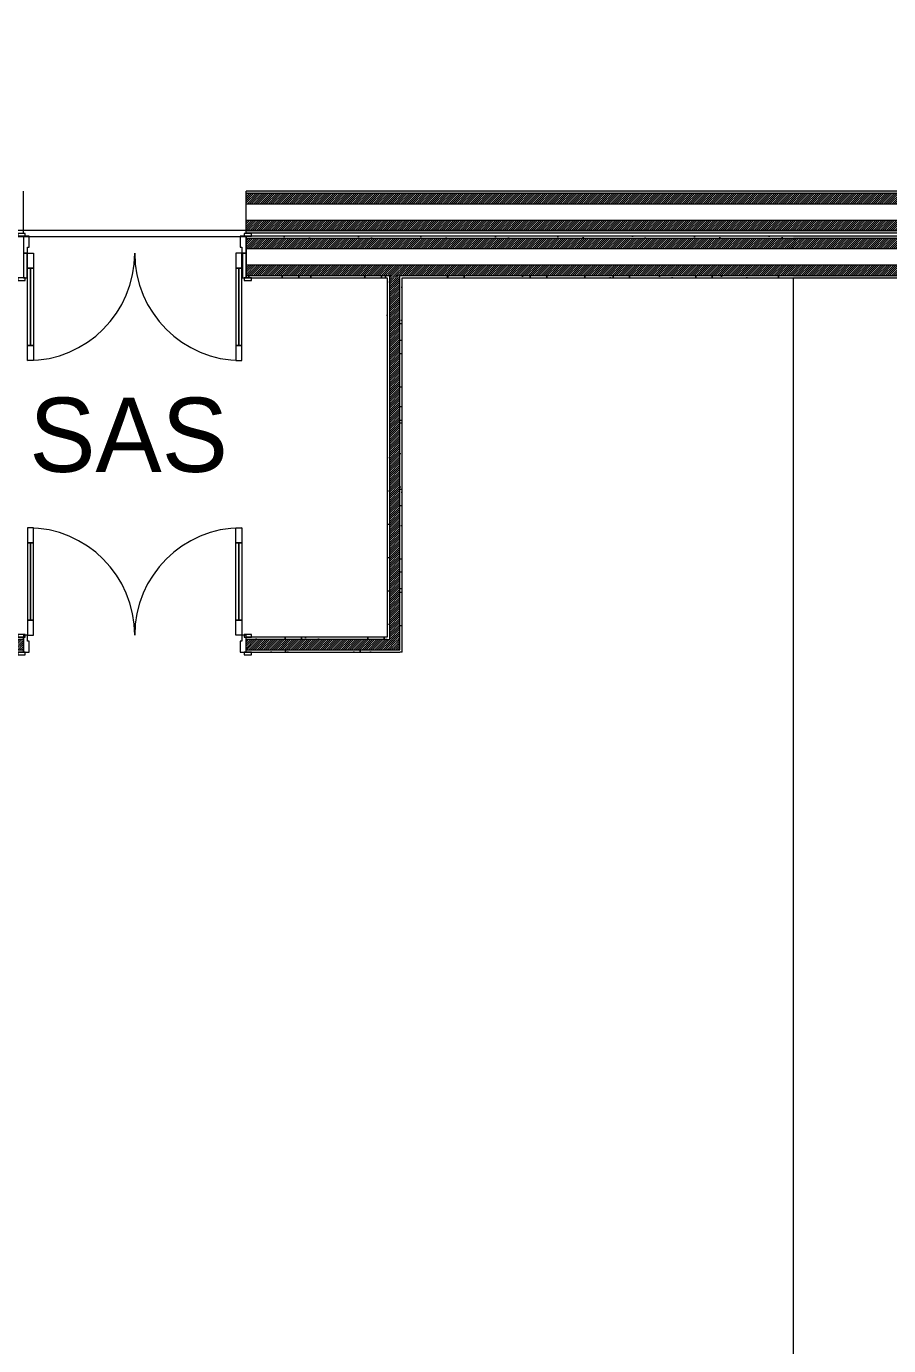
# Model space of a CAD drawing. Header units: millimetres. Extents: x 141848 to 1648660, y -821378 to -151356.
# Drawn here: x 391410 to 397217, y -195903 to -187022 of the extents above; entities that cross this region are included whole.
import ezdxf

# ---------------------------------------------------------------- set-up
doc = ezdxf.new("R2010")
doc.units = ezdxf.units.MM
doc.header["$MEASUREMENT"] = 0
doc.linetypes.add('Wipeout_Contour', pattern=[1000, 0, -1000])
for name, color, linetype in [('Cotations - 1_100', 7, 'Continuous'), ('Hachure', 7, 'Continuous'), ('Nouveau_0', 7, 'Continuous'), ('Portes ARCHICAD', 7, 'Continuous'), ('Sols_ Dalles', 7, 'Continuous'), ('Structure - Murs extérieurs', 7, 'Continuous')]:
    doc.layers.add(name, color=color, linetype=linetype)
doc.styles.add('STYLE_GENERE_1', font='')
doc.styles.add('STYLE_GENERE_2', font='')
doc.styles.get('STYLE_GENERE_1').set_extended_font_data('Agency FB')
doc.styles.get('STYLE_GENERE_2').set_extended_font_data('Arial')
doc.dimstyles.new('STYLE_GENERE__1', dxfattribs={"dimtxt": 250, "dimasz": 190, "dimexe": 1.25, "dimexo": 0.625, "dimgap": 0, "dimtad": 1, "dimlfac": 0.001, "dimtxsty": 'STYLE_GENERE_2', "dimblk": 'ARROWHEAD_6', "dimblk1": 'ARROWHEAD_6', "dimblk2": 'ARROWHEAD_6', "dimcen": 2.5, "dimse1": 1, "dimse2": 1, "dimclrd": 7, "dimclre": 7, "dimclrt": 7, "dimazin": 3, "dimtfac": 1, "dimtmove": 0, "dimatfit": 3})
pattern_1 = [(45, (0, 175), (-55.684659, 55.684659), [0, -52.5, 0, -78.75]), (110, (175, 175), (74.000794, 26.934086), [0, -38.5, 0, -66.5])]
pattern_2 = [(45, (0, 0), (-7.07106781, 7.07106781), [])]

# ---------------------------------------------------------------- blocks, each defined once
blk = doc.blocks.new('Porte double 25_3')
at = {"layer": 'Portes ARCHICAD', "color": 7, "linetype": 'Continuous', "lineweight": 5}
for p, q in [((-722, 722), (-722, 622)), ((-682, 722), (-722, 722)), ((-682, 622), (-682, 722)), ((682, 622), (682, 722)), ((682, 722), (722, 722)), ((722, 722), (722, 622)), ((-722, 622), (-682, 622)), ((-702, 622), (-702, 100)), ((722, 622), (682, 622)), ((702, 622), (702, 100)), ((-737, 184), (-787, 184)), ((-787, 184), (-787, 165)), ((-737, 165), (-737, 184)), ((787, 184), (737, 184)), ((737, 184), (737, 165)), ((787, 165), (787, 184)), ((-787, 165), (-737, 165)), ((-750, 165), (-787, 165)), ((-750, 165), (-787, 165)), ((-725, 165), (-750, 165)), ((-750, 165), (-750, 0)), ((-750, 150), (-750, 165)), ((-750, 150), (-750, 165)), ((-750, 80), (-750, 150)), ((-750, 80), (-750, 150)), ((-725, 0), (-725, 165)), ((-682, 100), (-722, 100)), ((-722, 100), (-722, 0)), ((-682, 0), (-682, 100)), ((682, 0), (682, 100)), ((682, 100), (722, 100)), ((722, 100), (722, 0)), ((750, 165), (725, 165)), ((725, 165), (725, 0)), ((737, 165), (787, 165)), ((750, 0), (750, 165)), ((750, 150), (750, 165)), ((750, 150), (750, 165)), ((750, 165), (787, 165)), ((750, 165), (787, 165)), ((750, 80), (750, 150)), ((750, 80), (750, 150)), ((-750, 0), (-750, 80)), ((-750, 0), (-750, 80)), ((-750, 0), (-725, 0)), ((-722, 0), (-750, 0)), ((-750, 0), (-750, -115)), ((-750, -30), (-750, 0)), ((-750, -30), (-750, 0)), ((-722, -40), (-722, 0)), ((-722, 0), (-682, 0)), ((722, 0), (682, 0)), ((750, 0), (722, 0)), ((722, 0), (722, -40)), ((725, 0), (750, 0)), ((750, 0), (750, 80)), ((750, 0), (750, 80)), ((750, -115), (750, 0)), ((750, -30), (750, 0)), ((750, -30), (750, 0)), ((-750, -100), (-750, -30)), ((-750, -100), (-750, -30)), ((-710, -40), (-722, -40)), ((-710, -115), (-710, -40)), ((722, -40), (710, -40)), ((710, -40), (710, -115)), ((750, -100), (750, -30)), ((750, -100), (750, -30)), ((-737, -115), (-787, -115)), ((-787, -115), (-787, -134)), ((-750, -115), (-787, -115)), ((-750, -115), (-787, -115)), ((-787, -134), (-737, -134)), ((-750, -115), (-750, -100)), ((-750, -115), (-750, -100)), ((-750, -115), (-710, -115)), ((-737, -134), (-737, -115)), ((710, -115), (750, -115)), ((787, -115), (737, -115)), ((737, -115), (737, -134)), ((737, -134), (787, -134)), ((750, -115), (750, -100)), ((750, -115), (750, -100)), ((750, -115), (787, -115)), ((750, -115), (787, -115)), ((787, -134), (787, -115))]:
    blk.add_line(p, q, dxfattribs=at)
at = {"layer": 'Portes ARCHICAD', "color": 7, "linetype": 'Continuous', "lineweight": 5, "flags": 128}
for points in [[(-722, 622), (-722, 100), (-702, 100), (-702, 622)], [(-702, 622), (-702, 100), (-682, 100), (-682, 622)], [(702, 622), (702, 100), (682, 100), (682, 622)], [(722, 622), (722, 100), (702, 100), (702, 622)]]:
    blk.add_lwpolyline(points, close=True, dxfattribs=at)
at = {"layer": 'Portes ARCHICAD', "color": 7, "linetype": 'Continuous', "lineweight": 5}
for centre, start, end in [((-722, 0), 0, 90), ((722, 0), 90, 180)]:
    blk.add_arc(centre, 722, start, end, dxfattribs=at)
blk = doc.blocks.new('Mur_181_2', base_point=(381560.2, -188434))
at = {"color": 254, "linetype": 'Wipeout_Contour', "lineweight": 0, "ltscale": 1749626.586343744}
blk.add_wipeout([(396575.1, -188434), (392889.9, -188434), (392889.9, -188449), (396575.1, -188449)], dxfattribs=at)
at = {"color": 254, "linetype": 'Wipeout_Contour', "lineweight": 0, "ltscale": 1746889.632322447}
blk.add_wipeout([(393840.6, -188714), (393855.6, -188714), (393855.6, -188699), (393840.6, -188699)], dxfattribs=at)
at = {"color": 254, "linetype": 'Wipeout_Contour', "lineweight": 0, "ltscale": 1751978.146628171}
blk.add_wipeout([(393940.6, -188714), (396575.1, -188714), (396575.1, -188699), (393940.6, -188699)], dxfattribs=at)
at = {"linetype": 'Continuous', "lineweight": 5, "true_color": 0x5f5f5f}
h = blk.add_hatch(dxfattribs=at)
h.set_pattern_fill('Enduit_0002', color=251, style=0, pattern_type=2)
h.set_pattern_definition(pattern_1)
h.paths.add_polyline_path([(396575.1, -188434), (392889.9, -188434), (392889.9, -188449), (396575.1, -188449)])
h = blk.add_hatch(dxfattribs=at)
h.set_pattern_fill('Enduit_0002', color=251, style=0, pattern_type=2)
h.set_pattern_definition(pattern_1)
h.paths.add_polyline_path([(393840.6, -188714), (393855.6, -188714), (393855.6, -188699), (393840.6, -188699)])
h = blk.add_hatch(dxfattribs=at)
h.set_pattern_fill('Enduit_0002', color=251, style=0, pattern_type=2)
h.set_pattern_definition(pattern_1)
h.paths.add_polyline_path([(393940.6, -188714), (396575.1, -188714), (396575.1, -188699), (393940.6, -188699)])
at = {"color": 254, "linetype": 'Wipeout_Contour', "lineweight": 0, "ltscale": 1749699.837150955}
blk.add_wipeout([(392889.9, -188519), (396575.1, -188519), (396575.1, -188449), (392889.9, -188449)], dxfattribs=at)
at = {"color": 254, "linetype": 'Wipeout_Contour', "lineweight": 0, "ltscale": 1745148.318507284}
blk.add_wipeout([(392889.9, -188699), (392889.9, -188714), (393840.6, -188714), (393840.6, -188699)], dxfattribs=at)
at = {"color": 254, "linetype": 'Wipeout_Contour', "lineweight": 0, "ltscale": 1747196.259704678}
blk.add_wipeout([(393925.6, -188714), (393940.6, -188714), (393940.6, -188699), (393925.6, -188699)], dxfattribs=at)
at = {"linetype": 'Continuous', "lineweight": 5, "true_color": 0x5f5f5f}
h = blk.add_hatch(dxfattribs=at)
h.set_pattern_fill('Briques_terre_cuite__int_94', color=251, style=0, pattern_type=2)
h.set_pattern_definition(pattern_2)
h.paths.add_polyline_path([(392889.9, -188519), (396575.1, -188519), (396575.1, -188449), (392889.9, -188449)])
h = blk.add_hatch(dxfattribs=at)
h.set_pattern_fill('Enduit_0002', color=251, style=0, pattern_type=2)
h.set_pattern_definition(pattern_1)
h.paths.add_polyline_path([(392889.9, -188699), (392889.9, -188714), (393840.6, -188714), (393840.6, -188699)])
h = blk.add_hatch(dxfattribs=at)
h.set_pattern_fill('Enduit_0002', color=251, style=0, pattern_type=2)
h.set_pattern_definition(pattern_1)
h.paths.add_polyline_path([(393925.6, -188714), (393940.6, -188714), (393940.6, -188699), (393925.6, -188699)])
at = {"color": 7, "linetype": 'Continuous', "lineweight": 5}
for p, q in [((392889.9, -188434), (392926.9, -188434)), ((392889.9, -188434), (392889.9, -188449)), ((396575.1, -188449), (392889.9, -188449))]:
    blk.add_line(p, q, dxfattribs=at)
at = {"color": 7, "linetype": 'Continuous', "lineweight": 5, "flags": 128}
blk.add_lwpolyline([(396575.1, -188434), (392889.9, -188434)], dxfattribs=at)
at = {"color": 254, "linetype": 'Wipeout_Contour', "lineweight": 0, "ltscale": 1749854.998213746}
blk.add_wipeout([(392889.9, -188629), (396575.1, -188629), (396575.1, -188519), (392889.9, -188519)], dxfattribs=at)
at = {"color": 7, "linetype": 'Continuous', "lineweight": 5}
for p, q in [((392889.9, -188449), (392889.9, -188519)), ((396575.1, -188519), (392889.9, -188519)), ((392889.9, -188519), (392889.9, -188549))]:
    blk.add_line(p, q, dxfattribs=at)
at = {"color": 254, "linetype": 'Wipeout_Contour', "lineweight": 0, "ltscale": 1751877.857013693}
blk.add_wipeout([(393925.6, -188699), (396575.1, -188699), (396575.1, -188629), (393925.6, -188629)], dxfattribs=at)
at = {"linetype": 'Continuous', "lineweight": 5, "true_color": 0x5f5f5f}
h = blk.add_hatch(dxfattribs=at)
h.set_pattern_fill('Briques_terre_cuite__int_94', color=251, style=0, pattern_type=2)
h.set_pattern_definition(pattern_2)
h.paths.add_polyline_path([(393925.6, -188699), (396575.1, -188699), (396575.1, -188629), (393925.6, -188629)])
at = {"color": 254, "linetype": 'Wipeout_Contour', "lineweight": 0, "ltscale": 1746969.506582074}
blk.add_wipeout([(393855.6, -188699), (393925.6, -188699), (393925.6, -188629), (393855.6, -188629)], dxfattribs=at)
at = {"linetype": 'Continuous', "lineweight": 5, "true_color": 0x5f5f5f}
h = blk.add_hatch(dxfattribs=at)
h.set_pattern_fill('Briques_terre_cuite__int_94', color=251, style=0, pattern_type=2)
h.set_pattern_definition(pattern_2)
h.paths.add_polyline_path([(393855.6, -188699), (393925.6, -188699), (393925.6, -188629), (393855.6, -188629)])
at = {"color": 7, "linetype": 'Continuous', "lineweight": 5}
for p, q in [((396575.1, -188629), (393925.6, -188629)), ((393925.6, -188714), (393925.6, -188699)), ((393925.6, -188699), (396575.1, -188699))]:
    blk.add_line(p, q, dxfattribs=at)
at = {"color": 7, "linetype": 'Continuous', "lineweight": 5, "flags": 128}
blk.add_lwpolyline([(393940.6, -188714), (396575.1, -188714)], dxfattribs=at)
at = {"color": 254, "linetype": 'Wipeout_Contour', "lineweight": 0, "ltscale": 1745101.855719497}
blk.add_wipeout([(392889.9, -188699), (393855.6, -188699), (393855.6, -188629), (392889.9, -188629)], dxfattribs=at)
at = {"linetype": 'Continuous', "lineweight": 5, "true_color": 0x5f5f5f}
h = blk.add_hatch(dxfattribs=at)
h.set_pattern_fill('Briques_terre_cuite__int_94', color=251, style=0, pattern_type=2)
h.set_pattern_definition(pattern_2)
h.paths.add_polyline_path([(392889.9, -188699), (393855.6, -188699), (393855.6, -188629), (392889.9, -188629)])
at = {"color": 7, "linetype": 'Continuous', "lineweight": 5}
for p, q in [((392889.9, -188549), (392889.9, -188629)), ((393855.6, -188629), (392889.9, -188629)), ((392889.9, -188629), (392889.9, -188699)), ((393925.6, -188629), (393855.6, -188629)), ((392889.9, -188699), (393855.6, -188699)), ((392889.9, -188699), (392889.9, -188714)), ((392889.9, -188714), (392926.9, -188714)), ((393855.6, -188699), (393855.6, -188714))]:
    blk.add_line(p, q, dxfattribs=at)
at = {"color": 7, "linetype": 'Continuous', "lineweight": 5, "flags": 128}
blk.add_lwpolyline([(392889.9, -188714), (393840.6, -188714)], dxfattribs=at)
at = {"layer": 'Portes ARCHICAD', "color": 7, "linetype": 'Continuous', "lineweight": 5, "zscale": 1000, "rotation": 180}
blk.add_blockref('Porte double 25_3', (392139.9, -188549), dxfattribs=at)
blk = doc.blocks.new('Ouverture porte simple')
at = {"layer": 'Portes ARCHICAD', "color": 7, "linetype": 'Continuous', "lineweight": 5}
for p, q in [((-750, -15), (-750, 0)), ((750, -15), (750, 0)), ((-750, -85), (-750, -15)), ((-750, -195), (-750, -85)), ((750, -85), (750, -15)), ((750, -195), (750, -85)), ((-750, -265), (-750, -195)), ((-750, -280), (-750, -265)), ((750, -265), (750, -195)), ((750, -280), (750, -265))]:
    blk.add_line(p, q, dxfattribs=at)
blk = doc.blocks.new('Mur_251_2', base_point=(404275.6, -188410.6))
at = {"color": 254, "linetype": 'Wipeout_Contour', "lineweight": 0, "ltscale": 1763043.034191722}
blk.add_wipeout([(392889.9, -188145.6), (404275.6, -188145.6), (404275.6, -188130.6), (392889.9, -188130.6)], dxfattribs=at)
at = {"color": 254, "linetype": 'Wipeout_Contour', "lineweight": 0, "ltscale": 1763495.81587393}
blk.add_wipeout([(404275.6, -188395.6), (392889.9, -188395.6), (392889.9, -188410.6), (404275.6, -188410.6)], dxfattribs=at)
at = {"linetype": 'Continuous', "lineweight": 5, "true_color": 0x5f5f5f}
h = blk.add_hatch(dxfattribs=at)
h.set_pattern_fill('Enduit_0002', color=251, style=0, pattern_type=2)
h.set_pattern_definition(pattern_1)
h.paths.add_polyline_path([(392889.9, -188145.6), (404275.6, -188145.6), (404275.6, -188130.6), (392889.9, -188130.6)])
h = blk.add_hatch(dxfattribs=at)
h.set_pattern_fill('Enduit_0002', color=251, style=0, pattern_type=2)
h.set_pattern_definition(pattern_1)
h.paths.add_polyline_path([(404275.6, -188395.6), (392889.9, -188395.6), (392889.9, -188410.6), (404275.6, -188410.6)])
at = {"color": 254, "linetype": 'Wipeout_Contour', "lineweight": 0, "ltscale": 1763423.169252487}
blk.add_wipeout([(392889.9, -188395.6), (404275.6, -188395.6), (404275.6, -188325.6), (392889.9, -188325.6)], dxfattribs=at)
at = {"linetype": 'Continuous', "lineweight": 5, "true_color": 0x5f5f5f}
h = blk.add_hatch(dxfattribs=at)
h.set_pattern_fill('Briques_terre_cuite__int_94', color=251, style=0, pattern_type=2)
h.set_pattern_definition(pattern_2)
h.paths.add_polyline_path([(392889.9, -188395.6), (404275.6, -188395.6), (404275.6, -188325.6), (392889.9, -188325.6)])
at = {"color": 7, "linetype": 'Continuous', "lineweight": 5}
for p, q in [((392889.9, -188395.6), (404275.6, -188395.6)), ((392889.9, -188410.6), (392889.9, -188395.6))]:
    blk.add_line(p, q, dxfattribs=at)
at = {"color": 7, "linetype": 'Continuous', "lineweight": 5, "flags": 128}
blk.add_lwpolyline([(392889.9, -188410.6), (404275.6, -188410.6)], dxfattribs=at)
at = {"color": 254, "linetype": 'Wipeout_Contour', "lineweight": 0, "ltscale": 1763269.371005628}
blk.add_wipeout([(392889.9, -188325.6), (404275.6, -188325.6), (404275.6, -188215.6), (392889.9, -188215.6)], dxfattribs=at)
at = {"color": 7, "linetype": 'Continuous', "lineweight": 5}
for p, q in [((392889.9, -188325.6), (404275.6, -188325.6)), ((392889.9, -188395.6), (392889.9, -188325.6))]:
    blk.add_line(p, q, dxfattribs=at)
at = {"color": 254, "linetype": 'Wipeout_Contour', "lineweight": 0, "ltscale": 1763115.619426738}
blk.add_wipeout([(392889.9, -188215.6), (404275.6, -188215.6), (404275.6, -188145.6), (392889.9, -188145.6)], dxfattribs=at)
at = {"linetype": 'Continuous', "lineweight": 5, "true_color": 0x5f5f5f}
h = blk.add_hatch(dxfattribs=at)
h.set_pattern_fill('Briques_terre_cuite__int_94', color=251, style=0, pattern_type=2)
h.set_pattern_definition(pattern_2)
h.paths.add_polyline_path([(392889.9, -188215.6), (404275.6, -188215.6), (404275.6, -188145.6), (392889.9, -188145.6)])
at = {"color": 7, "linetype": 'Continuous', "lineweight": 5}
for p, q in [((392889.9, -188145.6), (392889.9, -188130.6)), ((404275.6, -188145.6), (392889.9, -188145.6)), ((392889.9, -188215.6), (392889.9, -188145.6)), ((392889.9, -188215.6), (404275.6, -188215.6)), ((392889.9, -188325.6), (392889.9, -188215.6))]:
    blk.add_line(p, q, dxfattribs=at)
at = {"color": 7, "linetype": 'Continuous', "lineweight": 5, "flags": 128}
blk.add_lwpolyline([(404275.6, -188130.6), (392889.9, -188130.6)], dxfattribs=at)
at = {"layer": 'Portes ARCHICAD', "color": 7, "linetype": 'Continuous', "lineweight": 5, "zscale": 1000}
blk.add_blockref('Ouverture porte simple', (392139.9, -188130.6), dxfattribs=at)
blk = doc.blocks.new('Mur_293_2', base_point=(393925.6, -191219.3))
at = {"color": 254, "linetype": 'Wipeout_Contour', "lineweight": 0, "ltscale": 1747042.945517685}
blk.add_wipeout([(393855.6, -188714), (393925.6, -188714), (393925.6, -188699), (393855.6, -188699)], dxfattribs=at).dxf.layer = 'Structure - Murs extérieurs'
at = {"color": 254, "linetype": 'Wipeout_Contour', "lineweight": 0, "ltscale": 1313337.756743934}
blk.add_wipeout([(393840.6, -191149.3), (393855.6, -191149.3), (393840.6, -191134.3)], dxfattribs=at).dxf.layer = 'Structure - Murs extérieurs'
at = {"color": 254, "linetype": 'Wipeout_Contour', "lineweight": 0, "ltscale": 1313678.510261722}
blk.add_wipeout([(393925.6, -191234.3), (393940.6, -191234.3), (393925.6, -191219.3)], dxfattribs=at).dxf.layer = 'Structure - Murs extérieurs'
at = {"layer": 'Structure - Murs extérieurs', "linetype": 'Continuous', "lineweight": 5, "true_color": 0x5f5f5f}
h = blk.add_hatch(dxfattribs=at)
h.set_pattern_fill('Briques_terre_cuite__int_94', color=251, style=0, pattern_type=2)
h.set_pattern_definition(pattern_2)
h.paths.add_polyline_path([(393855.6, -188714), (393925.6, -188714), (393925.6, -188699), (393855.6, -188699)])
h = blk.add_hatch(dxfattribs=at)
h.set_pattern_fill('Enduit_0002', color=251, style=0, pattern_type=2)
h.set_pattern_definition(pattern_1)
h.paths.add_polyline_path([(393840.6, -191149.3), (393855.6, -191149.3), (393840.6, -191134.3)])
h = blk.add_hatch(dxfattribs=at)
h.set_pattern_fill('Enduit_0002', color=251, style=0, pattern_type=2)
h.set_pattern_definition(pattern_1)
h.paths.add_polyline_path([(393925.6, -191234.3), (393940.6, -191234.3), (393925.6, -191219.3)])
at = {"color": 254, "linetype": 'Wipeout_Contour', "lineweight": 0, "ltscale": 1313495.403427586}
blk.add_wipeout([(393855.6, -191219.3), (393925.6, -191219.3), (393855.6, -191149.3)], dxfattribs=at).dxf.layer = 'Structure - Murs extérieurs'
at = {"layer": 'Structure - Murs extérieurs', "linetype": 'Continuous', "lineweight": 5, "true_color": 0x5f5f5f}
h = blk.add_hatch(dxfattribs=at)
h.set_pattern_fill('Briques_terre_cuite__int_94', color=251, style=0, pattern_type=2)
h.set_pattern_definition(pattern_2)
h.paths.add_polyline_path([(393855.6, -191219.3), (393925.6, -191219.3), (393855.6, -191149.3)])
at = {"color": 254, "linetype": 'Wipeout_Contour', "lineweight": 0, "ltscale": 1313343.36596334}
blk.add_wipeout([(393840.6, -191134.3), (393855.6, -191149.3), (393855.6, -191134.3)], dxfattribs=at).dxf.layer = 'Structure - Murs extérieurs'
at = {"color": 254, "linetype": 'Wipeout_Contour', "lineweight": 0, "ltscale": 1313684.117637944}
blk.add_wipeout([(393925.6, -191219.3), (393940.6, -191234.3), (393940.6, -191219.3)], dxfattribs=at).dxf.layer = 'Structure - Murs extérieurs'
at = {"layer": 'Structure - Murs extérieurs', "linetype": 'Continuous', "lineweight": 5, "true_color": 0x5f5f5f}
h = blk.add_hatch(dxfattribs=at)
h.set_pattern_fill('Enduit_0002', color=251, style=0, pattern_type=2)
h.set_pattern_definition(pattern_1)
h.paths.add_polyline_path([(393840.6, -191134.3), (393855.6, -191149.3), (393855.6, -191134.3)])
h = blk.add_hatch(dxfattribs=at)
h.set_pattern_fill('Enduit_0002', color=251, style=0, pattern_type=2)
h.set_pattern_definition(pattern_1)
h.paths.add_polyline_path([(393925.6, -191219.3), (393940.6, -191234.3), (393940.6, -191219.3)])
at = {"color": 254, "linetype": 'Wipeout_Contour', "lineweight": 0, "ltscale": 1749005.124810088}
blk.add_wipeout([(393855.6, -191134.3), (393855.6, -188714), (393840.6, -188714), (393840.6, -191134.3)], dxfattribs=at).dxf.layer = 'Structure - Murs extérieurs'
at = {"color": 254, "linetype": 'Wipeout_Contour', "lineweight": 0, "ltscale": 1749385.604623893}
blk.add_wipeout([(393940.6, -191219.3), (393940.6, -188714), (393925.6, -188714), (393925.6, -191219.3)], dxfattribs=at).dxf.layer = 'Structure - Murs extérieurs'
at = {"layer": 'Structure - Murs extérieurs', "linetype": 'Continuous', "lineweight": 5, "true_color": 0x5f5f5f}
h = blk.add_hatch(dxfattribs=at)
h.set_pattern_fill('Enduit_0002', color=251, style=0, pattern_type=2)
h.set_pattern_definition(pattern_1)
h.paths.add_polyline_path([(393855.6, -191134.3), (393855.6, -188714), (393840.6, -188714), (393840.6, -191134.3)])
h = blk.add_hatch(dxfattribs=at)
h.set_pattern_fill('Enduit_0002', color=251, style=0, pattern_type=2)
h.set_pattern_definition(pattern_1)
h.paths.add_polyline_path([(393940.6, -191219.3), (393940.6, -188714), (393925.6, -188714), (393925.6, -191219.3)])
at = {"color": 254, "linetype": 'Wipeout_Contour', "lineweight": 0, "ltscale": 1313526.475193875}
blk.add_wipeout([(393855.6, -191149.3), (393925.6, -191219.3), (393925.6, -191149.3)], dxfattribs=at).dxf.layer = 'Structure - Murs extérieurs'
at = {"layer": 'Structure - Murs extérieurs', "linetype": 'Continuous', "lineweight": 5, "true_color": 0x5f5f5f}
h = blk.add_hatch(dxfattribs=at)
h.set_pattern_fill('Briques_terre_cuite__int_94', color=251, style=0, pattern_type=2)
h.set_pattern_definition(pattern_2)
h.paths.add_polyline_path([(393855.6, -191149.3), (393925.6, -191219.3), (393925.6, -191149.3)])
at = {"layer": 'Structure - Murs extérieurs', "color": 7, "linetype": 'Continuous', "lineweight": 5}
blk.add_line((393855.6, -191219.3), (393925.6, -191219.3), dxfattribs=at)
at = {"layer": 'Structure - Murs extérieurs', "color": 7, "linetype": 'Continuous', "lineweight": 5, "flags": 128}
blk.add_lwpolyline([(393940.6, -191234.3), (393925.6, -191234.3)], dxfattribs=at)
at = {"color": 254, "linetype": 'Wipeout_Contour', "lineweight": 0, "ltscale": 1749171.350159364}
blk.add_wipeout([(393925.6, -191149.3), (393925.6, -188714), (393855.6, -188714), (393855.6, -191149.3)], dxfattribs=at).dxf.layer = 'Structure - Murs extérieurs'
at = {"layer": 'Structure - Murs extérieurs', "linetype": 'Continuous', "lineweight": 5, "true_color": 0x5f5f5f}
h = blk.add_hatch(dxfattribs=at)
h.set_pattern_fill('Briques_terre_cuite__int_94', color=251, style=0, pattern_type=2)
h.set_pattern_definition(pattern_2)
h.paths.add_polyline_path([(393925.6, -191149.3), (393925.6, -188714), (393855.6, -188714), (393855.6, -191149.3)])
at = {"layer": 'Structure - Murs extérieurs', "color": 7, "linetype": 'Continuous', "lineweight": 5}
for p, q in [((393855.6, -188699), (393855.6, -188714)), ((393855.6, -188714), (393855.6, -191149.3)), ((393925.6, -188714), (393925.6, -188699)), ((393925.6, -191149.3), (393925.6, -188714)), ((393840.6, -191149.3), (393855.6, -191149.3)), ((393925.6, -191219.3), (393925.6, -191149.3))]:
    blk.add_line(p, q, dxfattribs=at)
at = {"layer": 'Structure - Murs extérieurs', "color": 7, "linetype": 'Continuous', "lineweight": 5, "flags": 128}
for points in [[(393840.6, -188714), (393840.6, -191134.3)], [(393940.6, -191234.3), (393940.6, -188714)]]:
    blk.add_lwpolyline(points, dxfattribs=at)
blk = doc.blocks.new('Porte double 25_6')
at = {"layer": 'Portes ARCHICAD', "color": 7, "linetype": 'Continuous', "lineweight": 5}
for p, q in [((-722, 722), (-722, 622)), ((-682, 722), (-722, 722)), ((-682, 622), (-682, 722)), ((682, 622), (682, 722)), ((682, 722), (722, 722)), ((722, 722), (722, 622)), ((-722, 622), (-682, 622)), ((-702, 622), (-702, 100)), ((722, 622), (682, 622)), ((702, 622), (702, 100)), ((-682, 100), (-722, 100)), ((-722, 100), (-722, 0)), ((-682, 0), (-682, 100)), ((682, 0), (682, 100)), ((682, 100), (722, 100)), ((722, 100), (722, 0)), ((-737, 4), (-787, 4)), ((-787, 4), (-787, -15)), ((-722, 0), (-750, 0)), ((-750, 0), (-750, -115)), ((-737, -15), (-737, 4)), ((-722, -40), (-722, 0)), ((-722, 0), (-682, 0)), ((722, 0), (682, 0)), ((750, 0), (722, 0)), ((722, 0), (722, -40)), ((787, 4), (737, 4)), ((737, 4), (737, -15)), ((750, -115), (750, 0)), ((787, -15), (787, 4)), ((-787, -15), (-737, -15)), ((-750, -15), (-787, -15)), ((-750, -15), (-787, -15)), ((-750, -30), (-750, -15)), ((-750, -30), (-750, -15)), ((-750, -100), (-750, -30)), ((-750, -100), (-750, -30)), ((-710, -40), (-722, -40)), ((-710, -115), (-710, -40)), ((722, -40), (710, -40)), ((710, -40), (710, -115)), ((737, -15), (787, -15)), ((750, -30), (750, -15)), ((750, -30), (750, -15)), ((750, -15), (787, -15)), ((750, -15), (787, -15)), ((750, -100), (750, -30)), ((750, -100), (750, -30)), ((-737, -115), (-787, -115)), ((-787, -115), (-787, -134)), ((-750, -115), (-787, -115)), ((-750, -115), (-787, -115)), ((-787, -134), (-737, -134)), ((-750, -115), (-750, -100)), ((-750, -115), (-750, -100)), ((-750, -115), (-710, -115)), ((-737, -134), (-737, -115)), ((710, -115), (750, -115)), ((787, -115), (737, -115)), ((737, -115), (737, -134)), ((737, -134), (787, -134)), ((750, -115), (750, -100)), ((750, -115), (750, -100)), ((750, -115), (787, -115)), ((750, -115), (787, -115)), ((787, -134), (787, -115))]:
    blk.add_line(p, q, dxfattribs=at)
at = {"layer": 'Portes ARCHICAD', "color": 7, "linetype": 'Continuous', "lineweight": 5, "flags": 128}
for points in [[(-722, 622), (-722, 100), (-702, 100), (-702, 622)], [(-702, 622), (-702, 100), (-682, 100), (-682, 622)], [(702, 622), (702, 100), (682, 100), (682, 622)], [(722, 622), (722, 100), (702, 100), (702, 622)]]:
    blk.add_lwpolyline(points, close=True, dxfattribs=at)
at = {"layer": 'Portes ARCHICAD', "color": 7, "linetype": 'Continuous', "lineweight": 5}
for centre, start, end in [((-722, 0), 0, 90), ((722, 0), 90, 180)]:
    blk.add_arc(centre, 722, start, end, dxfattribs=at)
blk = doc.blocks.new('Mur_295_2', base_point=(390354, -191219.3))
at = {"color": 254, "linetype": 'Wipeout_Contour', "lineweight": 0, "ltscale": 1740571.518075857}
blk.add_wipeout([(390439, -191134.3), (390439, -191149.3), (391389.9, -191149.3), (391389.9, -191134.3)], dxfattribs=at).dxf.layer = 'Structure - Murs extérieurs'
at = {"color": 254, "linetype": 'Wipeout_Contour', "lineweight": 0, "ltscale": 1749383.650413022}
blk.add_wipeout([(392889.9, -191134.3), (392889.9, -191149.3), (393840.6, -191149.3), (393840.6, -191134.3)], dxfattribs=at).dxf.layer = 'Structure - Murs extérieurs'
at = {"color": 254, "linetype": 'Wipeout_Contour', "lineweight": 0, "ltscale": 1740568.225380706}
blk.add_wipeout([(390354, -191234.3), (391389.9, -191234.3), (391389.9, -191219.3), (390354, -191219.3)], dxfattribs=at).dxf.layer = 'Structure - Murs extérieurs'
at = {"color": 254, "linetype": 'Wipeout_Contour', "lineweight": 0, "ltscale": 1749685.203899396}
blk.add_wipeout([(392889.9, -191219.3), (392889.9, -191234.3), (393925.6, -191234.3), (393925.6, -191219.3)], dxfattribs=at).dxf.layer = 'Structure - Murs extérieurs'
at = {"layer": 'Structure - Murs extérieurs', "linetype": 'Continuous', "lineweight": 5, "true_color": 0x5f5f5f}
h = blk.add_hatch(dxfattribs=at)
h.set_pattern_fill('Enduit_0002', color=251, style=0, pattern_type=2)
h.set_pattern_definition(pattern_1)
h.paths.add_polyline_path([(390439, -191134.3), (390439, -191149.3), (391389.9, -191149.3), (391389.9, -191134.3)])
h = blk.add_hatch(dxfattribs=at)
h.set_pattern_fill('Enduit_0002', color=251, style=0, pattern_type=2)
h.set_pattern_definition(pattern_1)
h.paths.add_polyline_path([(392889.9, -191134.3), (392889.9, -191149.3), (393840.6, -191149.3), (393840.6, -191134.3)])
h = blk.add_hatch(dxfattribs=at)
h.set_pattern_fill('Enduit_0002', color=251, style=0, pattern_type=2)
h.set_pattern_definition(pattern_1)
h.paths.add_polyline_path([(390354, -191234.3), (391389.9, -191234.3), (391389.9, -191219.3), (390354, -191219.3)])
h = blk.add_hatch(dxfattribs=at)
h.set_pattern_fill('Enduit_0002', color=251, style=0, pattern_type=2)
h.set_pattern_definition(pattern_1)
h.paths.add_polyline_path([(392889.9, -191219.3), (392889.9, -191234.3), (393925.6, -191234.3), (393925.6, -191219.3)])
at = {"color": 254, "linetype": 'Wipeout_Contour', "lineweight": 0, "ltscale": 1740619.260637228}
blk.add_wipeout([(390424, -191149.3), (390424, -191219.3), (391389.9, -191219.3), (391389.9, -191149.3)], dxfattribs=at).dxf.layer = 'Structure - Murs extérieurs'
at = {"color": 254, "linetype": 'Wipeout_Contour', "lineweight": 0, "ltscale": 1749484.948231938}
blk.add_wipeout([(392889.9, -191149.3), (392889.9, -191219.3), (393855.6, -191219.3), (393855.6, -191149.3)], dxfattribs=at).dxf.layer = 'Structure - Murs extérieurs'
at = {"layer": 'Structure - Murs extérieurs', "linetype": 'Continuous', "lineweight": 5, "true_color": 0x5f5f5f}
h = blk.add_hatch(dxfattribs=at)
h.set_pattern_fill('Briques_terre_cuite__int_94', color=251, style=0, pattern_type=2)
h.set_pattern_definition(pattern_2)
h.paths.add_polyline_path([(390424, -191149.3), (390424, -191219.3), (391389.9, -191219.3), (391389.9, -191149.3)])
h = blk.add_hatch(dxfattribs=at)
h.set_pattern_fill('Briques_terre_cuite__int_94', color=251, style=0, pattern_type=2)
h.set_pattern_definition(pattern_2)
h.paths.add_polyline_path([(392889.9, -191149.3), (392889.9, -191219.3), (393855.6, -191219.3), (393855.6, -191149.3)])
at = {"layer": 'Structure - Murs extérieurs', "color": 7, "linetype": 'Continuous', "lineweight": 5}
for p, q in [((390424, -191149.3), (390439, -191149.3)), ((391389.9, -191149.3), (390439, -191149.3)), ((391389.9, -191134.3), (391352.9, -191134.3)), ((391389.9, -191149.3), (391389.9, -191134.3)), ((391389.9, -191219.3), (391389.9, -191149.3)), ((392889.9, -191134.3), (392926.9, -191134.3)), ((392889.9, -191149.3), (392889.9, -191134.3)), ((393840.6, -191149.3), (392889.9, -191149.3)), ((392889.9, -191219.3), (392889.9, -191149.3)), ((393840.6, -191149.3), (393855.6, -191149.3)), ((390354, -191219.3), (390424, -191219.3)), ((390424, -191219.3), (391389.9, -191219.3)), ((391389.9, -191234.3), (391352.9, -191234.3)), ((391389.9, -191234.3), (391389.9, -191219.3)), ((392889.9, -191219.3), (393855.6, -191219.3)), ((392889.9, -191234.3), (392889.9, -191219.3)), ((392889.9, -191234.3), (392926.9, -191234.3)), ((393855.6, -191219.3), (393925.6, -191219.3))]:
    blk.add_line(p, q, dxfattribs=at)
at = {"layer": 'Structure - Murs extérieurs', "color": 7, "linetype": 'Continuous', "lineweight": 5, "flags": 128}
for points in [[(391389.9, -191134.3), (390439, -191134.3)], [(393840.6, -191134.3), (392889.9, -191134.3)], [(390354, -191234.3), (391389.9, -191234.3)], [(392889.9, -191234.3), (393925.6, -191234.3)]]:
    blk.add_lwpolyline(points, dxfattribs=at)
at = {"layer": 'Portes ARCHICAD', "color": 7, "linetype": 'Continuous', "lineweight": 5, "zscale": 1000}
blk.add_blockref('Porte double 25_6', (392139.9, -191119.3), dxfattribs=at)
blk = doc.blocks.new('Mur_334_2', base_point=(396575.1, -188434))
at = {"color": 254, "linetype": 'Wipeout_Contour', "lineweight": 0, "ltscale": 1769705.167314478}
blk.add_wipeout([(403995.6, -188434), (396575.1, -188434), (396575.1, -188449), (403995.6, -188449)], dxfattribs=at)
at = {"color": 254, "linetype": 'Wipeout_Contour', "lineweight": 0, "ltscale": 1770156.9361926}
blk.add_wipeout([(396575.1, -188714), (403995.6, -188714), (403995.6, -188699), (396575.1, -188699)], dxfattribs=at)
at = {"linetype": 'Continuous', "lineweight": 5, "true_color": 0x5f5f5f}
h = blk.add_hatch(dxfattribs=at)
h.set_pattern_fill('Enduit_0002', color=251, style=0, pattern_type=2)
h.set_pattern_definition(pattern_1)
h.paths.add_polyline_path([(403995.6, -188434), (396575.1, -188434), (396575.1, -188449), (403995.6, -188449)])
h = blk.add_hatch(dxfattribs=at)
h.set_pattern_fill('Enduit_0002', color=251, style=0, pattern_type=2)
h.set_pattern_definition(pattern_1)
h.paths.add_polyline_path([(396575.1, -188714), (403995.6, -188714), (403995.6, -188699), (396575.1, -188699)])
at = {"color": 254, "linetype": 'Wipeout_Contour', "lineweight": 0, "ltscale": 1769777.590204348}
blk.add_wipeout([(403995.6, -188449), (396575.1, -188449), (396575.1, -188519), (403995.6, -188519)], dxfattribs=at)
at = {"linetype": 'Continuous', "lineweight": 5, "true_color": 0x5f5f5f}
h = blk.add_hatch(dxfattribs=at)
h.set_pattern_fill('Briques_terre_cuite__int_94', color=251, style=0, pattern_type=2)
h.set_pattern_definition(pattern_2)
h.paths.add_polyline_path([(403995.6, -188449), (396575.1, -188449), (396575.1, -188519), (403995.6, -188519)])
at = {"color": 7, "linetype": 'Continuous', "lineweight": 5}
blk.add_line((403995.6, -188449), (396575.1, -188449), dxfattribs=at)
at = {"color": 7, "linetype": 'Continuous', "lineweight": 5, "flags": 128}
blk.add_lwpolyline([(403995.6, -188434), (396575.1, -188434)], dxfattribs=at)
at = {"color": 254, "linetype": 'Wipeout_Contour', "lineweight": 0, "ltscale": 1769930.997877164}
blk.add_wipeout([(403995.6, -188519), (396575.1, -188519), (396575.1, -188629), (403995.6, -188629)], dxfattribs=at)
at = {"color": 7, "linetype": 'Continuous', "lineweight": 5}
blk.add_line((403995.6, -188519), (396575.1, -188519), dxfattribs=at)
at = {"color": 254, "linetype": 'Wipeout_Contour', "lineweight": 0, "ltscale": 1770084.452087665}
blk.add_wipeout([(403995.6, -188629), (396575.1, -188629), (396575.1, -188699), (403995.6, -188699)], dxfattribs=at)
at = {"linetype": 'Continuous', "lineweight": 5, "true_color": 0x5f5f5f}
h = blk.add_hatch(dxfattribs=at)
h.set_pattern_fill('Briques_terre_cuite__int_94', color=251, style=0, pattern_type=2)
h.set_pattern_definition(pattern_2)
h.paths.add_polyline_path([(403995.6, -188629), (396575.1, -188629), (396575.1, -188699), (403995.6, -188699)])
at = {"color": 7, "linetype": 'Continuous', "lineweight": 5}
for p, q in [((403995.6, -188629), (396575.1, -188629)), ((396575.1, -188699), (403995.6, -188699))]:
    blk.add_line(p, q, dxfattribs=at)
at = {"color": 7, "linetype": 'Continuous', "lineweight": 5, "flags": 128}
blk.add_lwpolyline([(396575.1, -188714), (403995.6, -188714)], dxfattribs=at)
blk = doc.blocks.new('*D992')
at = {"layer": 'Cotations - 1_100', "color": 7, "linetype": 'Continuous', "lineweight": 5}
for p, q in [((381840.2, -198123.5), (381840.2, -197748.5)), ((403995.6, -198123.5), (403995.6, -197748.5)), ((381940.2, -197836), (381740.2, -198036)), ((404095.6, -197836), (403895.6, -198036)), ((381690.2, -197936), (381840.2, -197936)), ((381840.2, -197936), (403995.6, -197936))]:
    blk.add_line(p, q, dxfattribs=at)
at = {"layer": 'Cotations - 1_100', "color": 7, "lineweight": 5, "char_height": 250, "attachment_point": 7, "style": 'STYLE_GENERE_2'}
for s, insert in [('\\A1;{\\pql;\\fArial|b0|i0|c0|p38;22,16}', (392157.9, -197886)), ('\\A1;{\\pql;\\fArial|b0|i0|c0|p38;0,26}', (403230.4, -197886))]:
    blk.add_mtext(s, dxfattribs=dict(at, insert=insert))
blk = doc.blocks.new('ARROWHEAD_6')
at = {"color": 0, "linetype": 'Continuous', "lineweight": 0}
for p, q in [((-0.5, -0.5), (0.5, 0.5)), ((0, 0), (-1, 0))]:
    blk.add_line(p, q, dxfattribs=at)

msp = doc.modelspace()

# ---------------------------------------------------------------- linework, layer by layer
at = {"layer": 'Sols_ Dalles', "color": 7, "linetype": 'Continuous', "lineweight": 5, "flags": 128}
msp.add_lwpolyline([(381519.953, -188437.176), (396575.061, -188437.176), (396575.061, -231395.57), (381519.953, -231395.57)], close=True, dxfattribs=at)

# ---------------------------------------------------------------- texts
at = {"layer": 'Hachure', "color": 250, "linetype": 'Continuous', "lineweight": 5, "true_color": 0x1f1f1f, "insert": (392098.602, -189774.451), "char_height": 500, "attachment_point": 5, "style": 'STYLE_GENERE_1'}
msp.add_mtext('\\A1;{\\pqc;\\fAgency FB|b0|i0|c0|p34;SAS}', dxfattribs=at)

# ---------------------------------------------------------------- next in the draw order: block references
at = {"color": 7, "lineweight": 5}
msp.add_blockref('Mur_181_2', (381560.201, -188433.997), dxfattribs=at)

# ---------------------------------------------------------------- next in the draw order: block references
msp.add_blockref('Mur_251_2', (404275.553, -188410.571), dxfattribs=at)
at = {"layer": 'Structure - Murs extérieurs', "color": 211, "lineweight": 5, "true_color": 0xfe55ff}
msp.add_blockref('Mur_293_2', (393925.592, -191219.26), dxfattribs=at)

# ---------------------------------------------------------------- next in the draw order: block references
at = {"color": 7, "lineweight": 5}
msp.add_blockref('Mur_334_2', (396575.061, -188433.997), dxfattribs=at)
at = {"layer": 'Structure - Murs extérieurs', "color": 211, "lineweight": 5, "true_color": 0xfe55ff}
msp.add_blockref('Mur_295_2', (390353.968, -191219.26), dxfattribs=at)

# ---------------------------------------------------------------- next in the draw order: linework, layer by layer
at = {"layer": 'Nouveau_0', "color": 7, "linetype": 'Continuous', "lineweight": 5}
msp.add_lwpolyline([(437925.553, -173395.57), (437925.553, -188395.57), (381575.553, -188395.57), (381575.553, -173395.57)], close=True, dxfattribs=at)

# ---------------------------------------------------------------- next in the draw order: dimensions: what is measured, and where the dimension line sits
at = {"layer": 'Cotations - 1_100', "color": 7, "linetype": 'Continuous', "lineweight": 5}
dim = msp.add_linear_dim(base=(403995.553, -197935.994), p1=(381840.201, -188713.997), p2=(403995.553, -196220.957), dimstyle='STYLE_GENERE__1', dxfattribs=at)
dim.commit()
dim.dimension.update_dxf_attribs({"geometry": '*D992', "text_midpoint": (392577.877, -197760.994), "dimtype": 160})

doc.saveas('drawing.dxf')
